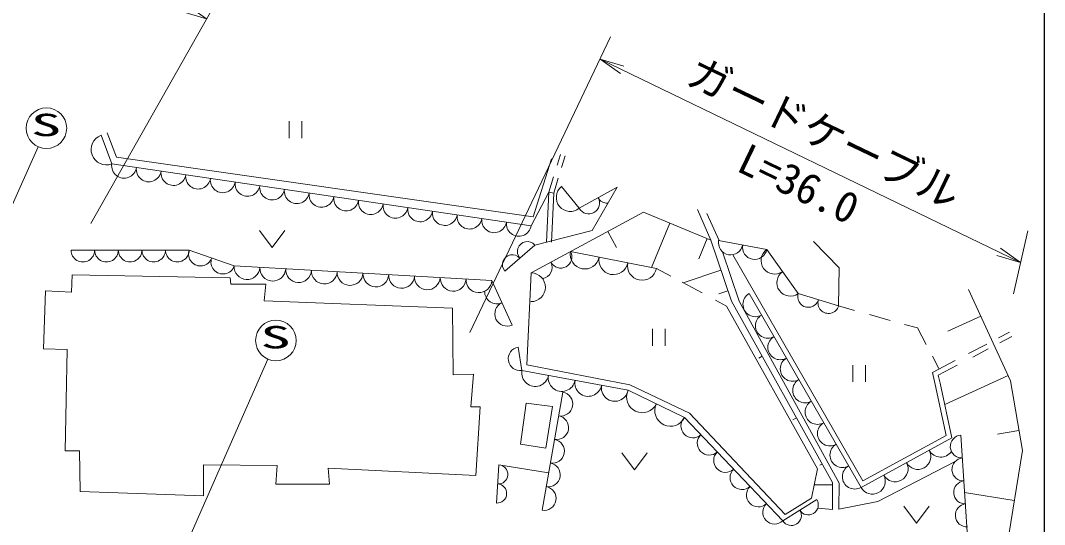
# Model space of a CAD drawing. Units: millimetres, scale not verified. Extents: x 40000 to 680000, y 20000 to 380000.
# Drawn here: x 518427 to 579000, y 289041 to 318836 of the extents above; entities that cross this region are included whole.
import ezdxf
from ezdxf.enums import TextEntityAlignment as Align

# ---------------------------------------------------------------- set-up
doc = ezdxf.new("R2010")
doc.units = ezdxf.units.MM
doc.header["$LTSCALE"] = 1000
for name, color, linetype, lineweight in [('M-BGD', 7, 'Continuous', 13), ('M-STR-STR3', 7, 'Continuous', 13), ('M-STR-STRC', 7, 'Continuous', 13), ('M-TTL-BAND', 7, 'Continuous', 25)]:
    doc.layers.add(name, color=color, linetype=linetype, lineweight=lineweight)
doc.styles.add('ＭＳ ゴシック', font='')
doc.styles.get('ＭＳ ゴシック').set_extended_font_data('MS Gothic')

# ---------------------------------------------------------------- blocks, each defined once
blk = doc.blocks.new('open_arrow')
at = {"color": 0, "linetype": 'Continuous', "lineweight": -2}
blk.add_lwpolyline([(7.5, 1.25), (0, 0), (7.5, -1.25)], dxfattribs=at)

msp = doc.modelspace()

# ---------------------------------------------------------------- linework, layer by layer
at = {"layer": 'M-BGD'}
for p, q in [((534313, 311881), (534313, 312881)), ((535063, 312881), (535063, 311881)), ((523827, 310361), (523191, 312048)), ((523564, 312202), (524112, 310755)), ((524112, 310755), (548745, 307233)), ((550166, 310291), (550361, 310921)), ((550438, 310154), (550647, 310832)), ((548636, 306707), (523827, 310361)), ((548745, 307233), (549840, 310652)), ((549671, 308685), (549949, 309588)), ((549969, 308633), (550241, 309516)), ((551479, 307732), (550427, 309014)), ((553714, 308982), (551479, 307732)), ((552236, 306418), (553714, 308982)), ((548636, 306707), (549671, 308685)), ((549538, 305736), (549671, 308685)), ((549969, 308633), (549671, 308685)), ((549837, 305722), (549969, 308633)), ((555277, 307506), (548634, 303920)), ((559267, 305846), (555277, 307506)), ((559267, 305846), (558470, 307657)), ((559750, 305831), (559023, 307426)), ((555755, 304231), (556846, 306853)), ((532562, 306416), (533312, 305416)), ((533312, 305416), (534062, 306416)), ((548850, 305562), (552236, 306418)), ((553673, 305425), (553165, 306366)), ((558547, 304753), (559041, 305941)), ((547075, 304017), (548850, 305562)), ((560476, 302242), (559267, 305846)), ((562569, 305300), (559723, 305836)), ((564433, 302688), (562569, 305300)), ((565343, 305767), (566863, 304208)), ((521417, 305262), (528405, 305263)), ((528405, 305263), (531066, 304323)), ((556042, 304175), (550963, 305177)), ((560944, 302241), (559952, 305163)), ((568251, 291622), (560566, 304990)), ((531066, 304323), (546306, 303467)), ((556896, 303717), (556042, 304175)), ((566863, 304208), (566823, 301959)), ((521493, 303798), (521450, 302770)), ((530833, 303629), (521493, 303798)), ((530876, 303243), (530833, 303629)), ((548634, 303920), (548372, 298471)), ((557628, 303325), (559861, 304074)), ((532932, 303244), (530876, 303243)), ((532847, 302259), (532932, 303244)), ((546306, 303467), (547516, 300833)), ((558744, 302727), (557562, 303360)), ((574513, 302941), (576993, 297540)), ((519908, 302855), (519780, 299428)), ((521450, 302770), (519908, 302855)), ((560194, 301950), (559539, 302301)), ((559730, 302673), (560270, 302855)), ((568146, 291235), (561531, 302699)), ((566823, 301959), (564433, 302688)), ((543986, 301833), (532847, 302259)), ((544030, 297891), (543986, 301833)), ((565577, 292331), (560194, 301950)), ((566458, 291516), (560476, 302242)), ((566853, 291490), (560944, 302241)), ((566823, 301959), (567766, 301697)), ((568648, 301451), (569877, 301109)), ((573280, 300465), (575237, 301364)), ((555815, 299609), (555815, 300609)), ((556565, 300609), (556565, 299609)), ((570722, 300874), (571485, 300662)), ((571485, 300662), (571999, 299691)), ((576936, 300417), (576272, 300069)), ((577075, 300151), (576353, 299773)), ((519780, 299428), (521194, 299385)), ((521194, 299385), (521067, 293387)), ((547866, 299524), (548089, 298147)), ((575581, 299708), (574501, 299142)), ((575675, 299418), (574763, 298941)), ((562096, 298881), (562290, 298990)), ((573719, 298733), (572365, 298024)), ((572371, 298990), (572751, 298271)), ((548089, 298147), (554368, 296974)), ((548372, 298471), (554469, 297298)), ((567664, 297468), (567664, 298468)), ((568414, 298468), (568414, 297468)), ((572365, 298024), (572541, 297321)), ((573840, 298458), (572713, 297868)), ((545230, 297934), (544030, 297891)), ((545059, 296006), (545230, 297934)), ((572713, 297868), (572832, 297394)), ((573102, 296133), (576849, 297853)), ((576993, 297540), (577693, 293410)), ((550507, 296859), (549278, 289887)), ((554368, 296974), (557710, 295375)), ((554469, 297298), (557994, 295618)), ((572541, 297321), (573175, 294296)), ((572832, 297394), (573526, 294156)), ((548340, 296220), (548010, 293785)), ((549887, 296017), (548340, 296220)), ((545616, 296007), (545059, 296006)), ((545360, 291936), (545616, 296007)), ((549507, 293557), (549887, 296017)), ((557994, 295618), (563666, 289624)), ((557710, 295375), (563524, 289260)), ((564115, 295232), (564321, 295347)), ((576218, 294390), (577490, 294605)), ((548010, 293785), (549507, 293557)), ((573526, 294156), (568146, 291235)), ((573175, 294296), (568251, 291622)), ((574506, 287251), (574056, 294329)), ((521067, 293387), (521924, 293387)), ((521924, 293387), (521967, 290988)), ((554003, 293272), (554753, 292272)), ((554753, 292272), (555503, 293272)), ((577693, 293410), (574330, 272756)), ((529251, 290733), (529250, 292575)), ((529250, 292575), (533620, 292533)), ((565707, 292541), (565844, 292617)), ((569131, 290408), (573722, 292774)), ((533620, 292533), (533535, 291419)), ((536705, 291420), (536620, 292363)), ((536620, 292363), (545360, 291936)), ((546723, 292564), (546588, 290311)), ((549666, 292086), (546723, 292564)), ((565225, 290597), (565577, 292331)), ((533535, 291419), (536705, 291420)), ((565385, 291382), (566458, 291382)), ((566458, 289934), (566458, 291516)), ((566840, 289952), (566853, 291490)), ((521967, 290988), (529251, 290733)), ((574271, 290939), (577213, 290460)), ((563524, 289260), (565529, 290516)), ((563666, 289624), (565225, 290597)), ((566840, 289952), (569131, 290408)), ((566458, 289934), (565583, 289998)), ((570678, 290128), (571428, 289128)), ((571428, 289128), (572178, 290129))]:
    msp.add_line(p, q, dxfattribs=at)
for centre, radius, start, end in [((523509, 311204), 902, 110.65184, 290.65184), ((524557, 310253), 738, 171.62218, 351.62218), ((526016, 310038), 738, 171.62218, 351.62218), ((527476, 309824), 738, 171.62218, 351.62218), ((528935, 309609), 738, 171.62218, 351.62218), ((530394, 309394), 738, 171.62218, 351.62218), ((531854, 309179), 738, 171.62218, 351.62218), ((533313, 308964), 738, 171.62218, 351.62218), ((550953, 308373), 829, 129.38361, 309.38361), ((534772, 308749), 738, 171.62218, 351.62218), ((536232, 308534), 738, 171.62218, 351.62218), ((537691, 308319), 738, 171.62218, 351.62218), ((552038, 308045), 640, 209.21178, 29.21178), ((553155, 308670), 640, 209.21178, 270.85353), ((539150, 308104), 738, 171.62218, 351.62218), ((540610, 307889), 738, 171.62218, 351.62218), ((542069, 307674), 738, 171.62218, 351.62218), ((543528, 307459), 738, 171.62218, 351.62218), ((544988, 307244), 738, 171.62218, 351.62218), ((546447, 307030), 738, 171.62218, 351.62218), ((547906, 306815), 738, 171.62218, 351.62218), ((548406, 305176), 588, 41.04964, 221.04964), ((560434, 305702), 724, 169.33794, 349.33794), ((561857, 305434), 724, 169.33794, 349.33794), ((563035, 304647), 802, 125.50993, 305.50993), ((522116, 305262), 699, 180.01429, 0.01429), ((523513, 305262), 699, 180.01429, 0.01429), ((524911, 305263), 699, 180.01429, 0.01429), ((526309, 305263), 699, 180.01429, 0.01429), ((527706, 305263), 699, 180.01429, 0.01429), ((529070, 305028), 706, 160.54399, 340.54399), ((530401, 304558), 706, 160.54399, 340.54399), ((547519, 304403), 588, 41.04964, 221.04964), ((550381, 304863), 662, 208.36711, 28.36711), ((551810, 305010), 863, 168.83867, 348.83867), ((553502, 304676), 863, 168.83867, 348.83867), ((531828, 304281), 763, 176.78409, 356.78409), ((533352, 304195), 763, 176.78409, 356.78409), ((534876, 304109), 763, 176.78409, 356.78409), ((549217, 304234), 662, 277.64485, 28.36711), ((555195, 304342), 863, 168.83867, 348.83867), ((536400, 304024), 763, 176.78409, 356.78409), ((537924, 303938), 763, 176.78409, 356.78409), ((539448, 303852), 763, 176.78409, 356.78409), ((540972, 303767), 763, 176.78409, 356.78409), ((542496, 303681), 763, 176.78409, 356.78409), ((544020, 303596), 763, 176.78409, 356.78409), ((545544, 303510), 763, 176.78409, 356.78409), ((548623, 303069), 851, 269.23122, 89.23122), ((563967, 303341), 802, 125.50993, 305.50993), ((546608, 302809), 725, 178.57345, 294.67811), ((561899, 302062), 735, 119.98579, 299.98579), ((565030, 302506), 625, 163.04814, 343.04814), ((566225, 302142), 625, 163.04814, 343.04814), ((547213, 301492), 725, 114.67811, 294.67811), ((562634, 300789), 735, 119.98579, 299.98579), ((563369, 299515), 735, 119.98579, 299.98579), ((547977, 298836), 698, 99.20313, 279.20313), ((564104, 298241), 735, 119.98579, 299.98579), ((548874, 298001), 798, 169.41696, 349.41696), ((550444, 297707), 798, 169.41696, 349.41696), ((552013, 297414), 798, 169.41696, 349.41696), ((564838, 296967), 735, 119.98579, 299.98579), ((550384, 296162), 708, 260.00631, 80.00631), ((553583, 297121), 798, 169.41696, 349.41696), ((555203, 296574), 926, 154.42976, 334.42976), ((565573, 295693), 735, 119.98579, 299.98579), ((556875, 295775), 926, 154.42976, 334.42976), ((550139, 294767), 708, 260.00631, 80.00631), ((558195, 294865), 703, 133.55546, 313.55546), ((566308, 294420), 735, 119.98579, 299.98579), ((549893, 293373), 708, 260.00631, 80.00631), ((559164, 293846), 703, 133.55546, 313.55546), ((567043, 293146), 735, 119.98579, 299.98579), ((574106, 293651), 680, 94.19725, 274.19725), ((560133, 292827), 703, 133.55546, 313.55546), ((571509, 293061), 765, 208.4934, 28.4934), ((572854, 293791), 765, 208.4934, 326.19973), ((549647, 291978), 708, 260.00631, 80.00631), ((570164, 292330), 765, 208.4934, 28.4934), ((574205, 292296), 680, 94.19725, 274.19725), ((546690, 292000), 564, 266.55411, 86.55411), ((561102, 291808), 703, 133.55546, 313.55546), ((567778, 291872), 735, 119.98579, 299.98579), ((568818, 291600), 765, 208.4934, 28.4934), ((546622, 290874), 564, 266.55411, 86.55411), ((574305, 290940), 680, 94.19725, 274.19725), ((549401, 290584), 708, 260.00631, 80.00631), ((562071, 290788), 703, 133.55546, 313.55546), ((563040, 289769), 703, 133.55546, 313.55546), ((565028, 290202), 592, 212.07167, 32.07167), ((574404, 289584), 680, 94.19725, 274.19725), ((564026, 289574), 592, 212.07167, 32.07167)]:
    msp.add_arc(centre, radius, start, end, dxfattribs=at)
at = {"layer": 'M-STR-STR3'}
for p, q in [((522584, 306842), (530099, 320115)), ((545006, 300383), (553337, 317868)), ((552713, 316558), (577589, 304535)), ((577170, 302669), (578007, 306398))]:
    msp.add_line(p, q, dxfattribs=at)
at = {"layer": 'M-STR-STRC'}
for p, q in [((509902, 290006), (519472, 311373)), ((525146, 280825), (533052, 298823))]:
    msp.add_line(p, q, dxfattribs=at)
for centre in [(519962, 312468), (533535, 299921)]:
    msp.add_circle(centre, 1200, dxfattribs=at)
at = {"layer": 'M-TTL-BAND'}
msp.add_line((579000, 20000), (579000, 370000), dxfattribs=at)

# ---------------------------------------------------------------- block references
at = {"layer": 'M-STR-STR3', "xscale": 193, "yscale": 193}
for p, rotation in [((529431, 318934), 154.1), ((552713, 316558), 334.2), ((577589, 304535), 154.2)]:
    msp.add_blockref('open_arrow', p, dxfattribs=dict(at, rotation=rotation))

# ---------------------------------------------------------------- texts
at = {"layer": 'M-STR-STR3', "style": 'ＭＳ ゴシック'}
for s, rotation, p in [('ガードケーブル', 334.42, (557461, 314654)), ('L=36.0', 334.311, (560456, 309489))]:
    msp.add_text(s, height=1833, rotation=rotation, dxfattribs=at).set_placement(p, align=Align.BOTTOM_LEFT)
at = {"layer": 'M-STR-STRC', "style": 'ＭＳ ゴシック', "width": 2}
for p in [(519044, 311605), (532616, 299058)]:
    msp.add_text('S', height=1320, rotation=0.014, dxfattribs=at).set_placement(p, align=Align.BOTTOM_LEFT)

doc.saveas('drawing.dxf')
